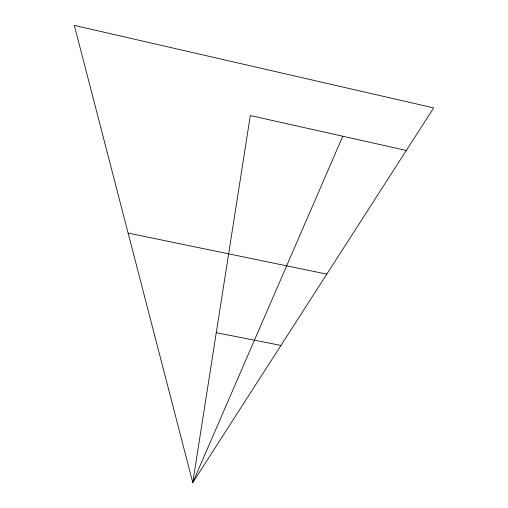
<?xml version="1.0" encoding="UTF-8"?>
<svg xmlns="http://www.w3.org/2000/svg" width="508" height="508" viewBox="0 0 508 508"><rect width="100%" height="100%" fill="white"/><g stroke="black" fill="none" stroke-linecap="round" stroke-linejoin="round"><path stroke-width="0.76" d="M342.779 136.233L192.767 482.6L74.314 25.4L433.686 107.899L192.767 482.6L250.317 115.551L406.33 150.444M216.275 332.683L280.968 345.427M128.118 233.07L326.803 274.13"/></g></svg>
